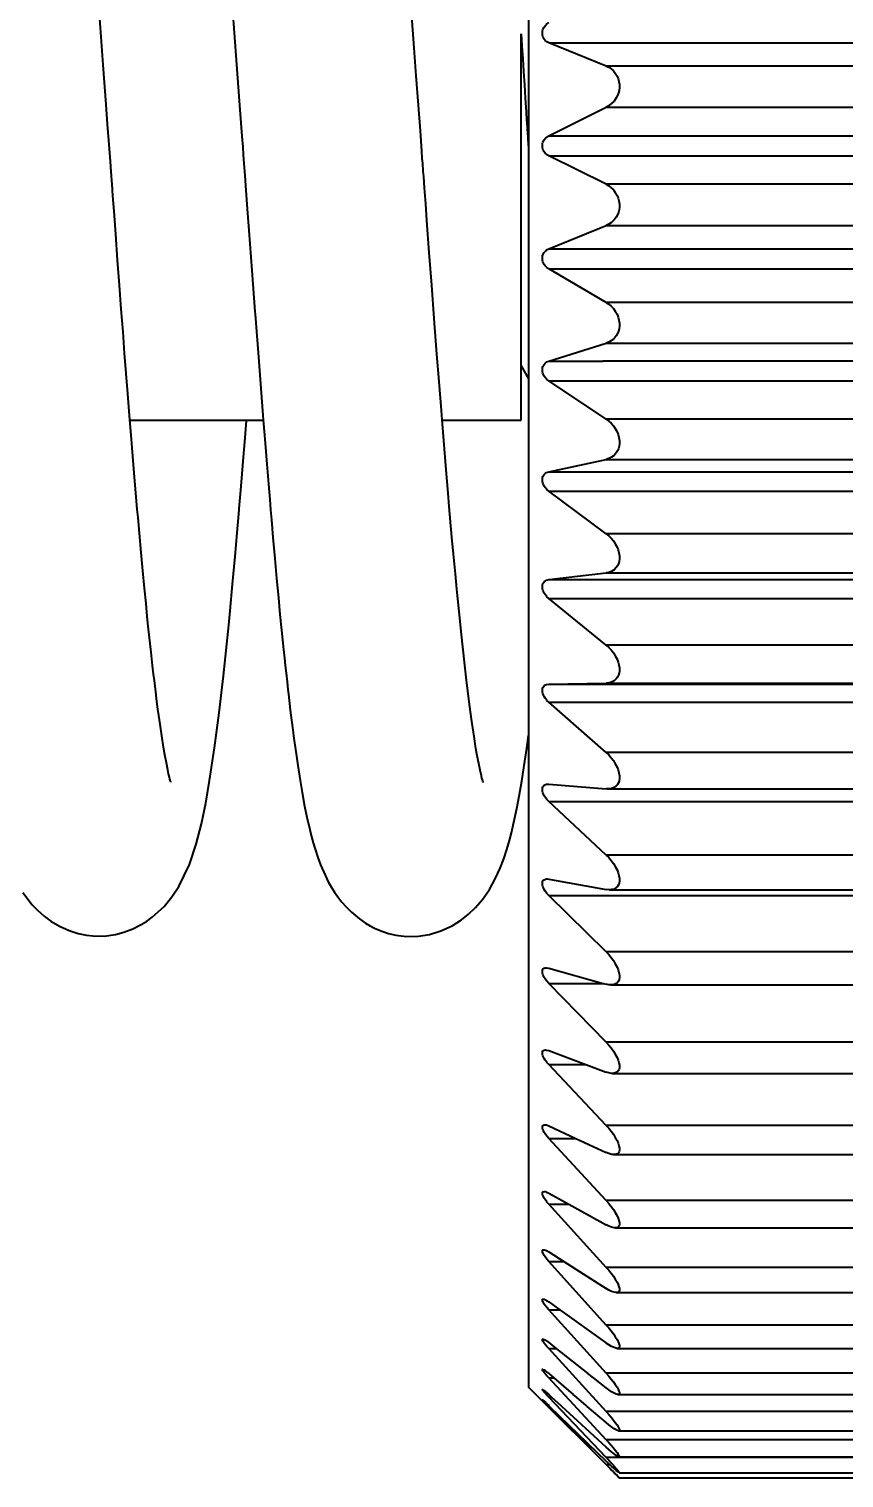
# Model space of a CAD drawing. Header units: millimetres. Extents: x 15 to 415, y 5 to 292.
# Drawn here: x 148.054 to 148.956, y 95.241 to 96.846 of the extents above; entities that cross this region are included whole.
import ezdxf

# ---------------------------------------------------------------- set-up
doc = ezdxf.new("R2010")
doc.units = ezdxf.units.MM
doc.layers.add('Geometries', color=7, linetype='Continuous')

msp = doc.modelspace()

# ---------------------------------------------------------------- linework, layer by layer
at = {"layer": 'Geometries', "linetype": 'Continuous', "lineweight": 40}
for p, q in [((148.6069, 96.9544), (148.6069, 96.7172)), ((148.5988, 96.4726), (148.5988, 96.8406)), ((148.6293, 96.8308), (149.8339, 96.8308)), ((148.693, 96.805), (148.6293, 96.8308)), ((149.7702, 96.805), (148.693, 96.805)), ((148.6293, 96.7279), (148.693, 96.7594)), ((148.6959, 96.7611), (148.693, 96.7594)), ((148.693, 96.7594), (149.7702, 96.7594)), ((148.6293, 96.7279), (149.356, 96.7279)), ((148.6069, 96.7172), (148.6069, 96.4587)), ((148.693, 96.674), (148.6293, 96.7055)), ((148.6293, 96.7055), (149.8339, 96.7055)), ((149.7702, 96.674), (148.693, 96.674)), ((148.6959, 96.6297), (148.693, 96.6283)), ((148.6293, 96.6026), (148.693, 96.6283)), ((148.693, 96.6283), (149.7702, 96.6283)), ((148.6293, 96.6026), (149.8339, 96.6026)), ((148.693, 96.5432), (148.6293, 96.5803)), ((148.6293, 96.5803), (149.8339, 96.5803)), ((149.7702, 96.5432), (148.693, 96.5432)), ((148.6293, 96.4782), (148.693, 96.4979)), ((148.6959, 96.4991), (148.693, 96.4979)), ((148.693, 96.4979), (149.7702, 96.4979)), ((148.5987, 96.4728), (148.6069, 96.4587)), ((148.5988, 96.4129), (148.5988, 96.4726)), ((148.6293, 96.4782), (148.6891, 96.4782)), ((149.2518, 96.4782), (148.6891, 96.4782)), ((148.6069, 96.4587), (148.6069, 96.0583)), ((148.693, 96.4139), (148.6293, 96.4562)), ((148.6293, 96.4562), (149.8339, 96.4562)), ((148.1656, 96.4129), (148.2947, 96.4129)), ((148.2947, 96.4129), (148.3132, 96.4129)), ((148.5113, 96.4129), (148.5988, 96.4129)), ((149.7702, 96.4139), (148.693, 96.4139)), ((148.6293, 96.3557), (148.693, 96.3693)), ((148.6959, 96.3702), (148.693, 96.3693)), ((148.693, 96.3693), (149.7702, 96.3693)), ((148.6293, 96.3557), (149.8339, 96.3557)), ((148.6293, 96.3342), (149.8339, 96.3342)), ((148.693, 96.287), (148.6293, 96.3342)), ((149.7702, 96.287), (148.693, 96.287)), ((148.6959, 96.2441), (148.693, 96.2435)), ((148.6293, 96.2362), (148.693, 96.2435)), ((148.6293, 96.2362), (149.8339, 96.2362)), ((148.693, 96.2435), (149.7702, 96.2435)), ((148.6293, 96.2152), (149.8339, 96.2152)), ((148.693, 96.1635), (148.6293, 96.2152)), ((149.7702, 96.1635), (148.693, 96.1635)), ((148.6293, 96.1205), (148.693, 96.1215)), ((148.6293, 96.1205), (149.8338, 96.1205)), ((148.6959, 96.1218), (148.693, 96.1215)), ((148.693, 96.1215), (149.7702, 96.1215)), ((148.6293, 96.1003), (149.8339, 96.1003)), ((148.693, 96.0445), (148.6293, 96.1003)), ((148.6069, 96.0583), (148.6069, 95.3417)), ((149.7702, 96.0445), (148.693, 96.0445)), ((148.6271, 96.0095), (148.6285, 96.0096)), ((148.6285, 96.0096), (148.6293, 96.0096)), ((148.6293, 96.0096), (148.693, 96.0043)), ((148.6946, 96.0042), (148.693, 96.0043)), ((148.6959, 96.0043), (148.6946, 96.0042)), ((148.6946, 96.0042), (149.7685, 96.0042)), ((148.693, 95.9309), (148.6293, 95.9904)), ((148.6293, 95.9904), (149.8339, 95.9904)), ((149.7702, 95.9309), (148.693, 95.9309)), ((148.6271, 95.9045), (148.6275, 95.9045)), ((148.6275, 95.9045), (148.6293, 95.9044)), ((148.6293, 95.9044), (148.693, 95.8928)), ((148.6959, 95.8925), (148.693, 95.8928)), ((148.6965, 95.8925), (149.7666, 95.8925)), ((148.6968, 95.8925), (148.6965, 95.8925)), ((148.693, 95.8237), (148.6293, 95.8863)), ((148.6293, 95.8863), (149.8339, 95.8863)), ((149.7702, 95.8237), (148.693, 95.8237)), ((148.6293, 95.8057), (148.6896, 95.7889)), ((148.693, 95.7236), (148.6293, 95.7889)), ((148.6293, 95.7889), (148.6897, 95.7889)), ((148.6896, 95.7889), (148.693, 95.788)), ((148.6959, 95.7873), (148.693, 95.788)), ((148.6983, 95.7872), (148.6968, 95.7872)), ((148.6987, 95.7872), (148.6983, 95.7872)), ((148.6983, 95.7872), (149.7648, 95.7872)), ((148.6293, 95.7144), (148.6706, 95.6989)), ((149.7702, 95.7236), (148.693, 95.7236)), ((148.693, 95.6315), (148.6293, 95.699)), ((148.6293, 95.699), (148.6706, 95.699)), ((148.6706, 95.6989), (148.693, 95.6906)), ((148.6959, 95.6897), (148.693, 95.6906)), ((148.7, 95.6891), (148.6996, 95.6891)), ((148.7013, 95.6892), (148.7, 95.6891)), ((148.7, 95.6891), (149.7632, 95.6891)), ((148.6243, 95.6322), (148.6251, 95.6323)), ((148.6251, 95.6323), (148.6255, 95.6323)), ((148.6293, 95.6312), (148.6592, 95.6172)), ((149.7702, 95.6315), (148.693, 95.6315)), ((148.693, 95.5482), (148.6293, 95.6172)), ((148.6293, 95.6172), (148.6592, 95.6172)), ((148.6592, 95.6172), (148.693, 95.6015)), ((148.6959, 95.6003), (148.693, 95.6015)), ((148.7015, 95.5992), (148.7013, 95.5992)), ((148.7015, 95.5992), (149.7617, 95.5992)), ((148.6243, 95.5583), (148.6244, 95.5583)), ((148.6244, 95.5583), (148.6255, 95.5582)), ((148.6293, 95.5566), (148.6515, 95.5443)), ((148.693, 95.4743), (148.6293, 95.5443)), ((148.6293, 95.5443), (148.6515, 95.5443)), ((148.6515, 95.5443), (148.693, 95.5214)), ((149.7702, 95.5482), (148.693, 95.5482)), ((148.6959, 95.5199), (148.693, 95.5214)), ((148.7029, 95.518), (148.7022, 95.518)), ((148.7028, 95.518), (149.7603, 95.518)), ((148.7037, 95.5181), (148.7029, 95.518)), ((148.6231, 95.4936), (148.6239, 95.4938)), ((148.6239, 95.4938), (148.6242, 95.4937)), ((148.6293, 95.4915), (148.6459, 95.4809)), ((148.693, 95.4104), (148.6293, 95.4809)), ((148.6293, 95.4809), (148.6459, 95.4809)), ((148.6459, 95.4809), (148.693, 95.4509)), ((149.7702, 95.4743), (148.693, 95.4743)), ((148.6959, 95.4491), (148.693, 95.4509)), ((148.7047, 95.4463), (148.7041, 95.4463)), ((148.7041, 95.4463), (149.7591, 95.4463)), ((148.6231, 95.4391), (148.6234, 95.4391)), ((148.6234, 95.4391), (148.6242, 95.439)), ((148.6293, 95.4362), (148.6415, 95.4274)), ((148.693, 95.357), (148.6293, 95.4274)), ((148.6293, 95.4274), (148.6416, 95.4274)), ((148.6415, 95.4274), (148.6921, 95.3912)), ((149.7702, 95.4104), (148.693, 95.4104)), ((148.6293, 95.3912), (148.638, 95.3842)), ((148.693, 95.3145), (148.6293, 95.3843)), ((148.6293, 95.3843), (148.638, 95.3843)), ((148.638, 95.3842), (148.6727, 95.3568)), ((148.693, 95.3905), (148.6921, 95.3912)), ((148.6959, 95.3886), (148.693, 95.3905)), ((148.7052, 95.3846), (148.7047, 95.3846)), ((148.7052, 95.3846), (149.758, 95.3846)), ((148.6227, 95.3614), (148.623, 95.3614)), ((148.6293, 95.3568), (148.6351, 95.3519)), ((148.6293, 95.3519), (148.6351, 95.3519)), ((148.693, 95.2833), (148.6293, 95.3519)), ((148.6351, 95.3519), (148.6566, 95.3334)), ((148.6791, 95.3519), (148.6727, 95.3568)), ((148.693, 95.3409), (148.6791, 95.3519)), ((149.7702, 95.357), (148.693, 95.357)), ((148.7076, 95.241), (148.6069, 95.3417)), ((148.6225, 95.3389), (148.6226, 95.3389)), ((148.6293, 95.3335), (148.6325, 95.3305)), ((148.693, 95.2637), (148.6293, 95.3305)), ((148.6293, 95.3305), (148.6326, 95.3305)), ((148.6325, 95.3305), (148.6426, 95.3212)), ((148.6601, 95.3304), (148.6566, 95.3334)), ((148.6709, 95.3212), (148.6601, 95.3304)), ((148.6959, 95.3387), (148.693, 95.3409)), ((148.706, 95.3335), (148.7059, 95.3335)), ((148.7063, 95.3335), (148.706, 95.3335)), ((148.706, 95.3335), (149.7571, 95.3335)), ((148.6223, 95.3276), (148.6224, 95.3276)), ((148.6224, 95.3276), (148.6224, 95.3276)), ((148.6293, 95.3212), (148.6303, 95.3203)), ((148.693, 95.2558), (148.6293, 95.3202)), ((148.6293, 95.3202), (148.6303, 95.3202)), ((148.6303, 95.3203), (148.693, 95.2596)), ((148.6437, 95.3202), (148.6426, 95.3212)), ((148.693, 95.2752), (148.6437, 95.3202)), ((148.672, 95.3202), (148.6709, 95.3212)), ((148.693, 95.3024), (148.672, 95.3202)), ((149.7702, 95.3145), (148.693, 95.3145)), ((148.6959, 95.2999), (148.693, 95.3024)), ((149.7702, 95.2833), (148.693, 95.2833)), ((148.7069, 95.2932), (148.7067, 95.2932)), ((148.7067, 95.2932), (149.7565, 95.2932)), ((148.6959, 95.2726), (148.693, 95.2752)), ((149.7702, 95.2637), (148.693, 95.2637)), ((148.6959, 95.2568), (148.693, 95.2596)), ((148.693, 95.2558), (148.697, 95.2558)), ((148.7072, 95.2643), (149.756, 95.2643)), ((148.7075, 95.2468), (149.7557, 95.2468)), ((148.7076, 95.241), (149.7556, 95.241))]:
    msp.add_line(p, q, dxfattribs=at)
at = {"layer": 'Geometries', "linetype": 'Continuous', "lineweight": 40, "flags": 128}
for points in [[(148.2672, 97.0205), (148.2696, 96.991), (148.2736, 96.9403), (148.2777, 96.8871), (148.2819, 96.8317), (148.2849, 96.7915), (148.2875, 96.7566), (148.2896, 96.7273), (148.2905, 96.7156), (148.2912, 96.7065), (148.2919, 96.697), (148.2928, 96.6838), (148.294, 96.6671), (148.2955, 96.6467), (148.2973, 96.6228), (148.3006, 96.5787), (148.304, 96.5331)], [(148.4894, 96.7025), (148.4889, 96.7106), (148.4872, 96.7331), (148.4851, 96.7616), (148.4827, 96.7941), (148.4804, 96.8253), (148.4782, 96.855), (148.4761, 96.8831), (148.473, 96.9241), (148.4699, 96.9638), (148.4667, 97.0048), (148.4654, 97.0204)], [(148.1451, 96.6839), (148.1448, 96.6878), (148.144, 96.6994), (148.1426, 96.7182), (148.1409, 96.7406), (148.1393, 96.7624), (148.1361, 96.8064), (148.133, 96.8479), (148.1311, 96.8727)], [(148.5988, 96.8406), (148.5997, 96.827), (148.6006, 96.813), (148.6015, 96.7989), (148.6025, 96.7842), (148.6034, 96.7693), (148.6044, 96.7544), (148.6049, 96.745), (148.6051, 96.7431)], [(148.6271, 96.832), (148.6254, 96.8335), (148.6243, 96.8348), (148.6235, 96.8363), (148.6229, 96.8377), (148.6225, 96.8392), (148.6223, 96.8408), (148.6224, 96.8425), (148.6226, 96.844), (148.623, 96.8454), (148.6243, 96.8481), (148.6256, 96.8499), (148.627, 96.8514), (148.6293, 96.8531)], [(148.6293, 96.8308), (148.6272, 96.8319), (148.6271, 96.832)], [(148.693, 96.805), (148.6958, 96.8037), (148.6984, 96.8019), (148.7009, 96.7997), (148.7031, 96.7971), (148.705, 96.794), (148.7062, 96.7911), (148.7071, 96.7879), (148.7076, 96.7846), (148.7076, 96.7811), (148.7072, 96.7781), (148.7065, 96.7752), (148.7054, 96.7724), (148.7041, 96.7698), (148.7017, 96.7663), (148.6989, 96.7634), (148.696, 96.7612), (148.6959, 96.7611)], [(148.6051, 96.7431), (148.6055, 96.7356), (148.6061, 96.7261), (148.6067, 96.7166)], [(148.6271, 96.7069), (148.6254, 96.7086), (148.6243, 96.7099), (148.6235, 96.7115), (148.6229, 96.713), (148.6225, 96.7146), (148.6223, 96.7162), (148.6224, 96.7179), (148.6226, 96.7193), (148.623, 96.7207), (148.6243, 96.7233), (148.6256, 96.725), (148.627, 96.7264), (148.6293, 96.7279)], [(148.5113, 96.4131), (148.5105, 96.4236), (148.5079, 96.4556), (148.5056, 96.486), (148.5026, 96.5255), (148.4998, 96.5623), (148.4971, 96.5985), (148.4945, 96.634), (148.4931, 96.6524), (148.4918, 96.6702), (148.4909, 96.6827), (148.4905, 96.6887), (148.4898, 96.6973), (148.4894, 96.7025)], [(148.6293, 96.7055), (148.6272, 96.7068), (148.6271, 96.7069)], [(148.1656, 96.4131), (148.1633, 96.4418), (148.1598, 96.4868), (148.158, 96.5107), (148.1561, 96.5359), (148.1541, 96.5624), (148.152, 96.59), (148.1499, 96.6188), (148.148, 96.6444), (148.1468, 96.6614), (148.1458, 96.6742), (148.1452, 96.6827), (148.1451, 96.6839)], [(148.693, 96.674), (148.6958, 96.6724), (148.6984, 96.6703), (148.7009, 96.6679), (148.7031, 96.6651), (148.705, 96.6618), (148.7062, 96.6588), (148.7071, 96.6556), (148.7076, 96.6522), (148.7076, 96.6487), (148.7072, 96.6458), (148.7065, 96.6429), (148.7054, 96.6402), (148.7041, 96.6377), (148.7017, 96.6345), (148.6989, 96.6318), (148.696, 96.6298), (148.6959, 96.6297)], [(148.6271, 96.5818), (148.6254, 96.5837), (148.6243, 96.5852), (148.6235, 96.5868), (148.6229, 96.5883), (148.6225, 96.5899), (148.6223, 96.5916), (148.6224, 96.5932), (148.6226, 96.5947), (148.623, 96.596), (148.6243, 96.5985), (148.6256, 96.6001), (148.627, 96.6013), (148.6293, 96.6026)], [(148.6293, 96.5803), (148.6272, 96.5818), (148.6271, 96.5818)], [(148.304, 96.5331), (148.3042, 96.5301), (148.3082, 96.4776), (148.3116, 96.4331), (148.3132, 96.413)], [(148.693, 96.5432), (148.6958, 96.5414), (148.6984, 96.5391), (148.7009, 96.5365), (148.7031, 96.5335), (148.705, 96.5301), (148.7062, 96.527), (148.7071, 96.5237), (148.7076, 96.5203), (148.7076, 96.5169), (148.7072, 96.514), (148.7065, 96.5112), (148.7054, 96.5086), (148.7041, 96.5063), (148.7017, 96.5032), (148.6989, 96.5009), (148.696, 96.4992), (148.6959, 96.4991)], [(148.6271, 96.4579), (148.6254, 96.4599), (148.6243, 96.4614), (148.6235, 96.4631), (148.6229, 96.4647), (148.6225, 96.4663), (148.6223, 96.4679), (148.6224, 96.4696), (148.6226, 96.471), (148.623, 96.4723), (148.6243, 96.4746), (148.6256, 96.4761), (148.627, 96.4772), (148.6293, 96.4782)], [(148.6293, 96.4562), (148.6272, 96.4578), (148.6271, 96.4579)], [(148.0469, 95.8896), (148.0575, 95.8758), (148.0632, 95.8699), (148.0707, 95.8633), (148.0781, 95.8578), (148.0876, 95.8522), (148.0984, 95.8473), (148.1084, 95.8441), (148.1174, 95.8422), (148.1244, 95.8414), (148.1371, 95.8413), (148.1495, 95.843), (148.1589, 95.8455), (148.1689, 95.8493), (148.1782, 95.854), (148.184, 95.8576), (148.1903, 95.8621), (148.2035, 95.8742), (148.2122, 95.8847), (148.2197, 95.8961), (148.2316, 95.9207), (148.239, 95.9429), (148.2448, 95.9657), (148.2495, 95.9885), (148.2539, 96.0136), (148.2593, 96.0497), (148.2643, 96.0886), (148.2691, 96.1297), (148.275, 96.1858), (148.2765, 96.2016), (148.2793, 96.2311), (148.2821, 96.2618), (148.2844, 96.2881), (148.2862, 96.3089), (148.2871, 96.3189), (148.2881, 96.3313), (148.2896, 96.3485), (148.2911, 96.3675), (148.2928, 96.3886), (148.2947, 96.4121)], [(148.2109, 96.0118), (148.2108, 96.012), (148.2105, 96.013), (148.21, 96.0151), (148.2094, 96.0172), (148.2085, 96.0211), (148.2076, 96.0253), (148.206, 96.0332), (148.2043, 96.042), (148.2029, 96.0506), (148.2009, 96.0632), (148.199, 96.0759), (148.1977, 96.0855), (148.1967, 96.0927), (148.1956, 96.101), (148.1942, 96.1118), (148.1927, 96.1242), (148.1919, 96.1314), (148.1908, 96.1411), (148.1891, 96.1557), (148.1874, 96.1717), (148.186, 96.1844), (148.1849, 96.1951), (148.1835, 96.2095), (148.1818, 96.2266), (148.18, 96.246), (148.1781, 96.2663), (148.1761, 96.2877), (148.1746, 96.3051), (148.1738, 96.3139), (148.1726, 96.3279), (148.1708, 96.3495), (148.1669, 96.3961), (148.1656, 96.4131)], [(148.3132, 96.413), (148.3152, 96.3872), (148.3171, 96.3642), (148.319, 96.3417), (148.3204, 96.3248), (148.3213, 96.3134), (148.3223, 96.3025), (148.324, 96.2829), (148.326, 96.2595), (148.3281, 96.2372), (148.3301, 96.2158), (148.3318, 96.1976), (148.3325, 96.1909), (148.3329, 96.1868), (148.3336, 96.1802), (148.3346, 96.1694), (148.3357, 96.1588), (148.3367, 96.1493), (148.3376, 96.1411), (148.3386, 96.1324), (148.3396, 96.1229), (148.3406, 96.1143), (148.3412, 96.1091), (148.342, 96.1024), (148.3432, 96.0917), (148.3446, 96.0806), (148.346, 96.0698), (148.3472, 96.0603), (148.3486, 96.0504), (148.35, 96.0404), (148.3515, 96.0301), (148.3541, 96.0136), (148.3563, 96.0002), (148.3591, 95.9852), (148.3616, 95.9729), (148.3647, 95.9595), (148.3664, 95.9527), (148.3686, 95.9444), (148.3707, 95.9374), (148.3737, 95.9284), (148.3767, 95.9203), (148.3802, 95.912), (148.3821, 95.9079), (148.3853, 95.9014), (148.3885, 95.8958), (148.3922, 95.8898), (148.3958, 95.8846), (148.4004, 95.8788), (148.4049, 95.8736), (148.411, 95.8676), (148.4198, 95.8603), (148.4265, 95.8556), (148.4309, 95.8531), (148.4371, 95.8498), (148.4455, 95.8463), (148.4519, 95.8442), (148.4602, 95.8422), (148.4718, 95.8408), (148.4853, 95.841), (148.4973, 95.843), (148.51, 95.8469), (148.5225, 95.8527), (148.5326, 95.8591), (148.5406, 95.8654), (148.5483, 95.8728), (148.5559, 95.8817), (148.5637, 95.8929), (148.5706, 95.9053), (148.5756, 95.9164), (148.5796, 95.9267), (148.5831, 95.9372), (148.5859, 95.9471), (148.5881, 95.9556), (148.5909, 95.9675), (148.5941, 95.9825), (148.5967, 95.9962), (148.5995, 96.013), (148.6022, 96.0301), (148.605, 96.0493), (148.6069, 96.0634)], [(148.5568, 96.0114), (148.5568, 96.0114), (148.5566, 96.0119), (148.5564, 96.0127), (148.5559, 96.0144), (148.5554, 96.0163), (148.5548, 96.0188), (148.5534, 96.0249), (148.5519, 96.0323), (148.5503, 96.041), (148.5488, 96.0492), (148.5467, 96.0624), (148.5439, 96.0814), (148.5413, 96.1008), (148.5384, 96.1247), (148.536, 96.1448), (148.5327, 96.1753), (148.5304, 96.1972), (148.5276, 96.2254), (148.526, 96.2426), (148.5242, 96.2611), (148.5226, 96.2791), (148.5211, 96.2957), (148.52, 96.3086), (148.5192, 96.3173), (148.518, 96.3318), (148.5158, 96.3579), (148.5131, 96.3903), (148.5113, 96.4131)], [(148.693, 96.4139), (148.6958, 96.4118), (148.6984, 96.4094), (148.7009, 96.4065), (148.7031, 96.4034), (148.705, 96.3998), (148.7062, 96.3967), (148.7071, 96.3934), (148.7076, 96.39), (148.7076, 96.3866), (148.7072, 96.3838), (148.7065, 96.3811), (148.7054, 96.3787), (148.7041, 96.3765), (148.7017, 96.3738), (148.6989, 96.3717), (148.696, 96.3702), (148.6959, 96.3702)], [(148.6271, 96.336), (148.6254, 96.3381), (148.6243, 96.3397), (148.6235, 96.3415), (148.6229, 96.3431), (148.6225, 96.3447), (148.6223, 96.3463), (148.6224, 96.3479), (148.6226, 96.3493), (148.623, 96.3505), (148.6243, 96.3527), (148.6256, 96.354), (148.627, 96.3549), (148.6293, 96.3557)], [(148.6293, 96.3342), (148.6272, 96.3359), (148.6271, 96.336)], [(148.693, 96.287), (148.6958, 96.2847), (148.6984, 96.282), (148.7009, 96.2791), (148.7031, 96.2758), (148.705, 96.2721), (148.7062, 96.269), (148.7071, 96.2657), (148.7076, 96.2623), (148.7076, 96.259), (148.7072, 96.2563), (148.7065, 96.2538), (148.7054, 96.2515), (148.7041, 96.2495), (148.7017, 96.247), (148.6989, 96.2452), (148.696, 96.2441), (148.6959, 96.2441)], [(148.6271, 96.2173), (148.6254, 96.2195), (148.6243, 96.2211), (148.6235, 96.2229), (148.6229, 96.2245), (148.6225, 96.2261), (148.6223, 96.2277), (148.6224, 96.2292), (148.6226, 96.2305), (148.623, 96.2317), (148.6243, 96.2337), (148.6256, 96.2348), (148.627, 96.2356), (148.6293, 96.2362)], [(148.6293, 96.2152), (148.6272, 96.2171), (148.6271, 96.2173)], [(148.693, 96.1635), (148.6958, 96.161), (148.6984, 96.1582), (148.7009, 96.1551), (148.7031, 96.1517), (148.705, 96.148), (148.7062, 96.1448), (148.7071, 96.1416), (148.7076, 96.1383), (148.7076, 96.1351), (148.7072, 96.1325), (148.7065, 96.1302), (148.7054, 96.128), (148.7041, 96.1262), (148.7017, 96.1241), (148.6989, 96.1226), (148.696, 96.1218), (148.6959, 96.1218)], [(148.6271, 96.1025), (148.6254, 96.1048), (148.6243, 96.1065), (148.6235, 96.1083), (148.6229, 96.1098), (148.6225, 96.1114), (148.6223, 96.113), (148.6224, 96.1144), (148.6226, 96.1157), (148.623, 96.1167), (148.6243, 96.1186), (148.6256, 96.1195), (148.627, 96.1201), (148.6293, 96.1205)], [(148.6293, 96.1003), (148.6272, 96.1024), (148.6271, 96.1025)], [(148.693, 96.0445), (148.6958, 96.0419), (148.6984, 96.0389), (148.7009, 96.0357), (148.7031, 96.0322), (148.705, 96.0285), (148.7062, 96.0253), (148.7071, 96.0221), (148.7076, 96.0189), (148.7076, 96.0159), (148.7072, 96.0134), (148.7065, 96.0112), (148.7054, 96.0093), (148.7041, 96.0077), (148.7017, 96.0059), (148.6989, 96.0048), (148.6961, 96.0043)], [(148.6271, 95.9927), (148.6254, 95.995), (148.6243, 95.9967), (148.6235, 95.9985), (148.6229, 96.0001), (148.6225, 96.0016), (148.6223, 96.0031), (148.6224, 96.0045), (148.6226, 96.0057), (148.623, 96.0066), (148.6243, 96.0083), (148.6256, 96.0091), (148.627, 96.0095), (148.6271, 96.0095)], [(148.6961, 96.0043), (148.696, 96.0043), (148.6959, 96.0043)], [(148.6293, 95.9904), (148.6272, 95.9925), (148.6271, 95.9927)], [(148.693, 95.9309), (148.6958, 95.9282), (148.6984, 95.9251), (148.7009, 95.9218), (148.7031, 95.9182), (148.705, 95.9145), (148.7062, 95.9114), (148.7071, 95.9082), (148.7076, 95.9052), (148.7076, 95.9023), (148.7072, 95.9), (148.7065, 95.898), (148.7054, 95.8963), (148.7041, 95.8949), (148.7017, 95.8934), (148.6989, 95.8927), (148.6968, 95.8925)], [(148.6271, 95.8887), (148.6254, 95.8911), (148.6243, 95.8928), (148.6235, 95.8946), (148.6229, 95.8961), (148.6225, 95.8976), (148.6223, 95.899), (148.6224, 95.9003), (148.6226, 95.9014), (148.623, 95.9023), (148.6243, 95.9037), (148.6256, 95.9043), (148.627, 95.9045), (148.6271, 95.9045)], [(148.6965, 95.8925), (148.696, 95.8925), (148.6959, 95.8925)], [(148.6293, 95.8863), (148.6272, 95.8885), (148.6271, 95.8887)], [(148.693, 95.8237), (148.6958, 95.8208), (148.6984, 95.8176), (148.7009, 95.8142), (148.7031, 95.8107), (148.705, 95.807), (148.7062, 95.8039), (148.7071, 95.8009), (148.7076, 95.7979), (148.7076, 95.7953), (148.7072, 95.7932), (148.7065, 95.7914), (148.7054, 95.7899), (148.7041, 95.7887), (148.7017, 95.7876), (148.6989, 95.7872), (148.6987, 95.7872)], [(148.6271, 95.7913), (148.6254, 95.7938), (148.6243, 95.7955), (148.6235, 95.7972), (148.6229, 95.7987), (148.6225, 95.8001), (148.6223, 95.8015), (148.6224, 95.8027), (148.6226, 95.8037), (148.623, 95.8045), (148.6243, 95.8056), (148.6255, 95.806)], [(148.6255, 95.806), (148.6256, 95.806), (148.6267, 95.8061)], [(148.6267, 95.8061), (148.627, 95.8061), (148.6293, 95.8057)], [(148.6293, 95.7889), (148.6272, 95.7912), (148.6271, 95.7913)], [(148.6968, 95.7872), (148.696, 95.7873), (148.6959, 95.7873)], [(148.6271, 95.7015), (148.6254, 95.7039), (148.6243, 95.7056), (148.6235, 95.7073), (148.6229, 95.7087), (148.6225, 95.7101), (148.6223, 95.7113), (148.6224, 95.7125), (148.6226, 95.7133), (148.623, 95.714), (148.6243, 95.7149), (148.6255, 95.7151)], [(148.6255, 95.7151), (148.6256, 95.7151), (148.6258, 95.7151)], [(148.6258, 95.7151), (148.627, 95.715), (148.6293, 95.7144)], [(148.693, 95.7236), (148.6958, 95.7206), (148.6984, 95.7174), (148.7009, 95.7139), (148.7031, 95.7104), (148.705, 95.7068), (148.7062, 95.7038), (148.7071, 95.7009), (148.7076, 95.6981), (148.7076, 95.6956), (148.7072, 95.6937), (148.7065, 95.6922), (148.7054, 95.6909), (148.7041, 95.69), (148.7017, 95.6893), (148.7013, 95.6892)], [(148.6293, 95.699), (148.6272, 95.7013), (148.6271, 95.7015)], [(148.6996, 95.6891), (148.6989, 95.6892), (148.696, 95.6897), (148.6959, 95.6897)], [(148.6271, 95.6197), (148.6254, 95.6222), (148.6243, 95.6238), (148.6235, 95.6255), (148.6229, 95.6268), (148.6225, 95.6281), (148.6223, 95.6293), (148.6224, 95.6303), (148.6226, 95.631), (148.623, 95.6316), (148.6243, 95.6322), (148.6243, 95.6322)], [(148.6255, 95.6323), (148.6256, 95.6323), (148.627, 95.632), (148.6293, 95.6312)], [(148.6293, 95.6172), (148.6272, 95.6196), (148.6271, 95.6197)], [(148.693, 95.6315), (148.6958, 95.6285), (148.6984, 95.6252), (148.7009, 95.6217), (148.7031, 95.6183), (148.705, 95.6147), (148.7062, 95.6119), (148.7071, 95.6091), (148.7076, 95.6065), (148.7076, 95.6042), (148.7072, 95.6026), (148.7065, 95.6012), (148.7054, 95.6002), (148.7041, 95.5996), (148.7022, 95.5992)], [(148.7013, 95.5992), (148.6989, 95.5995), (148.696, 95.6003), (148.6959, 95.6003)], [(148.7022, 95.5992), (148.7017, 95.5992), (148.7015, 95.5992)], [(148.6271, 95.5469), (148.6254, 95.5493), (148.6243, 95.5509), (148.6235, 95.5525), (148.6229, 95.5537), (148.6225, 95.5549), (148.6223, 95.556), (148.6224, 95.5569), (148.6226, 95.5575), (148.623, 95.5579), (148.6243, 95.5583), (148.6243, 95.5583)], [(148.6255, 95.5582), (148.6256, 95.5582), (148.627, 95.5577), (148.6293, 95.5566)], [(148.6293, 95.5443), (148.6272, 95.5467), (148.6271, 95.5469)], [(148.693, 95.5482), (148.6958, 95.5451), (148.6984, 95.5418), (148.7009, 95.5384), (148.7031, 95.5349), (148.705, 95.5315), (148.7062, 95.5288), (148.7071, 95.5262), (148.7076, 95.5238), (148.7076, 95.5218), (148.7072, 95.5204), (148.7065, 95.5193), (148.7054, 95.5185), (148.7041, 95.5181), (148.7037, 95.5181)], [(148.7022, 95.518), (148.7017, 95.5181), (148.6989, 95.5187), (148.696, 95.5198), (148.6959, 95.5199)], [(148.6271, 95.4834), (148.6254, 95.4858), (148.6243, 95.4873), (148.6235, 95.4888), (148.6229, 95.49), (148.6225, 95.4911), (148.6223, 95.492), (148.6224, 95.4928), (148.6226, 95.4933), (148.623, 95.4936), (148.6231, 95.4936)], [(148.6242, 95.4937), (148.6243, 95.4937), (148.6256, 95.4934), (148.627, 95.4928), (148.6293, 95.4915)], [(148.6293, 95.4809), (148.6272, 95.4833), (148.6271, 95.4834)], [(148.693, 95.4743), (148.6958, 95.4711), (148.6984, 95.4678), (148.7009, 95.4645), (148.7031, 95.4611), (148.705, 95.4579), (148.7062, 95.4553), (148.7071, 95.4529), (148.7076, 95.4508), (148.7076, 95.449), (148.7072, 95.4478), (148.7065, 95.447), (148.7054, 95.4465), (148.7047, 95.4463)], [(148.7037, 95.4463), (148.7017, 95.4467), (148.6989, 95.4477), (148.696, 95.4491), (148.6959, 95.4491)], [(148.7041, 95.4463), (148.7041, 95.4463), (148.7037, 95.4463)], [(148.6271, 95.4299), (148.6254, 95.4322), (148.6243, 95.4337), (148.6235, 95.4351), (148.6229, 95.4362), (148.6225, 95.4371), (148.6223, 95.4379), (148.6224, 95.4385), (148.6226, 95.4389), (148.623, 95.4391), (148.6231, 95.4391)], [(148.6242, 95.439), (148.6243, 95.439), (148.6256, 95.4385), (148.627, 95.4377), (148.6293, 95.4362)], [(148.6293, 95.4274), (148.6272, 95.4298), (148.6271, 95.4299)], [(148.693, 95.4104), (148.6958, 95.4072), (148.6984, 95.4039), (148.7009, 95.4007), (148.7031, 95.3975), (148.705, 95.3943), (148.7062, 95.3919), (148.7071, 95.3898), (148.7076, 95.3879), (148.7076, 95.3864), (148.7072, 95.3854), (148.7065, 95.3849), (148.7054, 95.3846), (148.7052, 95.3846)], [(148.6271, 95.3867), (148.6254, 95.3889), (148.6243, 95.3903), (148.6235, 95.3916), (148.6229, 95.3926), (148.6225, 95.3935), (148.6223, 95.3941), (148.6224, 95.3946), (148.6226, 95.3948), (148.623, 95.3949)], [(148.623, 95.3949), (148.623, 95.3949), (148.6231, 95.3949)], [(148.6231, 95.3949), (148.6243, 95.3945), (148.6256, 95.3938), (148.627, 95.3929), (148.6293, 95.3912)], [(148.6293, 95.3843), (148.6272, 95.3866), (148.6271, 95.3867)], [(148.7047, 95.3846), (148.7041, 95.3847), (148.7017, 95.3855), (148.6989, 95.3868), (148.696, 95.3885), (148.6959, 95.3886)], [(148.6271, 95.3543), (148.6254, 95.3564), (148.6243, 95.3577), (148.6235, 95.3589), (148.6229, 95.3597), (148.6225, 95.3604), (148.6223, 95.361), (148.6224, 95.3613), (148.6226, 95.3614)], [(148.6226, 95.3614), (148.6226, 95.3614), (148.6227, 95.3614)], [(148.623, 95.3614), (148.623, 95.3613), (148.6243, 95.3607), (148.6256, 95.3598), (148.627, 95.3587), (148.6293, 95.3568)], [(148.6293, 95.3519), (148.6272, 95.3542), (148.6271, 95.3543)], [(148.693, 95.357), (148.6958, 95.3538), (148.6984, 95.3506), (148.7009, 95.3474), (148.7031, 95.3444), (148.705, 95.3415), (148.7062, 95.3393), (148.7071, 95.3373), (148.7076, 95.3357), (148.7076, 95.3345), (148.7072, 95.3338), (148.7065, 95.3335), (148.7063, 95.3335)], [(148.6271, 95.3328), (148.6254, 95.3348), (148.6243, 95.336), (148.6235, 95.337), (148.6229, 95.3378), (148.6225, 95.3384), (148.6223, 95.3387), (148.6224, 95.3389)], [(148.6224, 95.3389), (148.6224, 95.3389), (148.6225, 95.3389)], [(148.6226, 95.3389), (148.6226, 95.3389), (148.623, 95.3387), (148.6243, 95.3378), (148.6256, 95.3368), (148.627, 95.3355), (148.6293, 95.3335)], [(148.6293, 95.3305), (148.6272, 95.3327), (148.6271, 95.3328)], [(148.7059, 95.3335), (148.7054, 95.3335), (148.7041, 95.3339), (148.7017, 95.335), (148.6989, 95.3366), (148.696, 95.3386), (148.6959, 95.3387)], [(148.6271, 95.3224), (148.6254, 95.3243), (148.6243, 95.3254), (148.6235, 95.3263), (148.6229, 95.3269), (148.6225, 95.3274), (148.6223, 95.3276), (148.6223, 95.3276)], [(148.6224, 95.3276), (148.6224, 95.3276), (148.6226, 95.3275), (148.623, 95.3271), (148.6243, 95.326), (148.6256, 95.3248), (148.627, 95.3234), (148.6293, 95.3212)], [(148.6293, 95.3202), (148.6272, 95.3223), (148.6271, 95.3224)], [(148.693, 95.3145), (148.6958, 95.3114), (148.6984, 95.3083), (148.7009, 95.3052), (148.7031, 95.3024), (148.705, 95.2997), (148.7062, 95.2977), (148.7071, 95.296), (148.7076, 95.2946), (148.7076, 95.2937), (148.7072, 95.2933), (148.7069, 95.2932)], [(148.7059, 95.2934), (148.7054, 95.2935), (148.7041, 95.2942), (148.7017, 95.2956), (148.6989, 95.2976), (148.696, 95.2998), (148.6959, 95.2999)], [(148.693, 95.2833), (148.6958, 95.2803), (148.6984, 95.2773), (148.7009, 95.2744), (148.7031, 95.2717), (148.705, 95.2693), (148.7062, 95.2675), (148.7071, 95.2661), (148.7076, 95.265), (148.7076, 95.2644)], [(148.7067, 95.2932), (148.7065, 95.2933), (148.7059, 95.2934)], [(148.7071, 95.2643), (148.7065, 95.2645), (148.7054, 95.265), (148.7041, 95.2659), (148.7017, 95.2677), (148.6989, 95.27), (148.696, 95.2725), (148.6959, 95.2726)], [(148.693, 95.2637), (148.6958, 95.2608), (148.6984, 95.2579), (148.7009, 95.2552), (148.7031, 95.2527), (148.705, 95.2505), (148.7062, 95.249), (148.7071, 95.2479), (148.7076, 95.2471), (148.7076, 95.2468)], [(148.693, 95.2558), (148.695, 95.2537), (148.6971, 95.2517), (148.699, 95.2496), (148.7009, 95.2477), (148.7031, 95.2455), (148.705, 95.2436), (148.7062, 95.2424), (148.7071, 95.2415), (148.7076, 95.241), (148.7076, 95.241)], [(148.697, 95.2558), (148.696, 95.2567), (148.6959, 95.2568)], [(148.7071, 95.2469), (148.7065, 95.2474), (148.7054, 95.2482), (148.7041, 95.2493), (148.7017, 95.2515), (148.6989, 95.254), (148.697, 95.2558)], [(148.7072, 95.2643), (148.7072, 95.2643), (148.7071, 95.2643)], [(148.7076, 95.2644), (148.7076, 95.2644), (148.7072, 95.2643)], [(148.7075, 95.2468), (148.7072, 95.2469), (148.7071, 95.2469)], [(148.7076, 95.2468), (148.7076, 95.2468), (148.7075, 95.2468)]]:
    msp.add_lwpolyline(points, dxfattribs=at)

doc.saveas('drawing.dxf')
